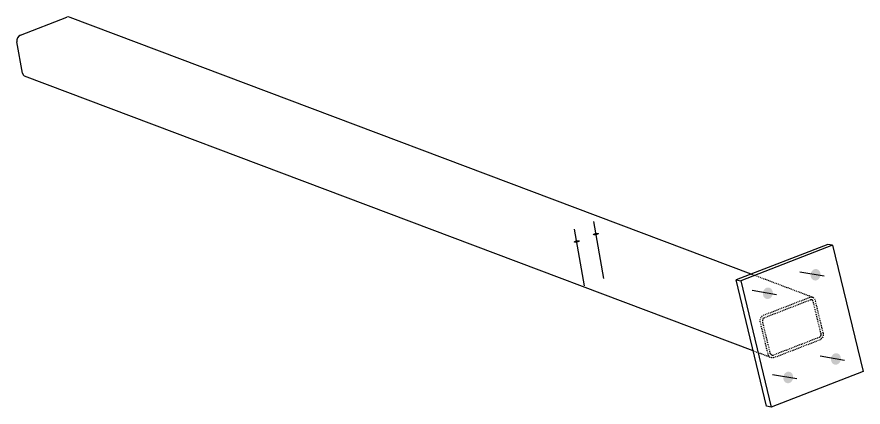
# Model space of a CAD drawing. Header units: millimetres. Extents: x 3 to 26720, y 5 to 888.
# Drawn here: x 24824 to 26720, y 14 to 888 of the extents above; entities that cross this region are included whole.
import ezdxf

# ---------------------------------------------------------------- set-up
doc = ezdxf.new("R2010")
doc.units = ezdxf.units.MM
doc.linetypes.add('DXK_LINE_DOT2', pattern=[3.9198, 1.9599, -1.9599])
doc.layers.add('STÅL', color=7, linetype='Continuous')

msp = doc.modelspace()

# ---------------------------------------------------------------- hatches: boundary and pattern name
at = {"layer": 'STÅL', "linetype": 'Continuous'}
for points in [[(26122, 399.7), (26120.6, 399.5), (26119.2, 399.4), (26117.9, 399.4), (26116.7, 399.5), (26115.8, 399.8), (26115.2, 400.1), (26114.8, 400.6), (26114.7, 401.1), (26114.9, 401.6), (26115.4, 402.1), (26116.2, 402.7), (26117.2, 403.2), (26118.4, 403.7), (26119.7, 404.1), (26121.2, 404.4), (26122.6, 404.6), (26124, 404.7), (26125.3, 404.6), (26126.4, 404.5), (26127.3, 404.3), (26128, 403.9), (26128.4, 403.5), (26128.5, 403), (26128.3, 402.4), (26127.8, 401.9), (26127, 401.3), (26126, 400.8), (26124.8, 400.4), (26123.4, 400)], [(26079.2, 383.1), (26077.8, 382.9), (26076.4, 382.8), (26075.1, 382.8), (26073.9, 383), (26073, 383.2), (26072.3, 383.6), (26072, 384), (26071.9, 384.5), (26072.1, 385), (26072.6, 385.6), (26073.4, 386.1), (26074.4, 386.6), (26075.6, 387.1), (26076.9, 387.5), (26078.4, 387.8), (26079.8, 388), (26081.2, 388.1), (26082.5, 388.1), (26083.6, 387.9), (26084.5, 387.7), (26085.2, 387.3), (26085.6, 386.9), (26085.7, 386.4), (26085.5, 385.9), (26085, 385.3), (26084.2, 384.8), (26083.2, 384.3), (26082, 383.8), (26080.6, 383.4)], [(26603.2, 312.7), (26603.9, 315.4), (26605, 317.8), (26606.6, 319.9), (26608.4, 321.6), (26610.5, 322.9), (26612.8, 323.6), (26615.1, 323.8), (26617.4, 323.4), (26619.5, 322.4), (26621.4, 321), (26623, 319.1), (26624.2, 316.8), (26624.9, 314.3), (26625.2, 311.7), (26624.9, 308.9), (26624.2, 306.3), (26623.1, 303.9), (26621.5, 301.8), (26619.7, 300.1), (26617.6, 298.8), (26615.3, 298.1), (26613, 297.9), (26610.7, 298.3), (26608.6, 299.2), (26606.7, 300.7), (26605.1, 302.6), (26603.9, 304.8), (26603.2, 307.4), (26602.9, 310)], [(26496.2, 271.3), (26496.9, 273.9), (26498, 276.3), (26499.5, 278.5), (26501.4, 280.2), (26503.5, 281.4), (26505.8, 282.2), (26508.1, 282.3), (26510.4, 281.9), (26512.5, 281), (26514.4, 279.5), (26516, 277.6), (26517.1, 275.4), (26517.9, 272.9), (26518.1, 270.2), (26517.9, 267.5), (26517.2, 264.9), (26516.1, 262.5), (26514.5, 260.3), (26512.7, 258.6), (26510.5, 257.4), (26508.3, 256.6), (26506, 256.5), (26503.7, 256.9), (26501.6, 257.8), (26499.7, 259.3), (26498.1, 261.1), (26496.9, 263.4), (26496.2, 265.9), (26495.9, 268.6)], [(26648.8, 124), (26649.5, 126.7), (26650.7, 129.1), (26652.2, 131.2), (26654.1, 132.9), (26656.2, 134.2), (26658.5, 134.9), (26660.8, 135.1), (26663, 134.7), (26665.2, 133.7), (26667.1, 132.3), (26668.6, 130.4), (26669.8, 128.1), (26670.5, 125.6), (26670.8, 123), (26670.6, 120.3), (26669.9, 117.6), (26668.7, 115.2), (26667.2, 113.1), (26665.3, 111.4), (26663.2, 110.1), (26660.9, 109.4), (26658.6, 109.2), (26656.3, 109.6), (26654.2, 110.6), (26652.3, 112), (26650.8, 113.9), (26649.6, 116.2), (26648.8, 118.7), (26648.6, 121.3)], [(26541.8, 82.6), (26542.5, 85.2), (26543.7, 87.6), (26545.2, 89.8), (26547.1, 91.5), (26549.2, 92.7), (26551.4, 93.5), (26553.8, 93.6), (26556, 93.2), (26558.2, 92.3), (26560.1, 90.8), (26561.6, 89), (26562.8, 86.7), (26563.5, 84.2), (26563.8, 81.5), (26563.6, 78.8), (26562.9, 76.2), (26561.7, 73.8), (26560.2, 71.6), (26558.3, 69.9), (26556.2, 68.7), (26553.9, 67.9), (26551.6, 67.8), (26549.3, 68.2), (26547.2, 69.1), (26545.3, 70.6), (26543.7, 72.5), (26542.6, 74.7), (26541.8, 77.2), (26541.6, 79.9)]]:
    msp.add_hatch(color=96, dxfattribs=at).paths.add_polyline_path(points)

# ---------------------------------------------------------------- linework, layer by layer
at = {"layer": 'STÅL', "color": 2, "linetype": 'Continuous'}
for p, q in [((24831.7, 847.7), (24935.4, 887.9)), ((24939.3, 888.5), (24935.4, 887.9)), ((24942.9, 887.3), (24939.3, 888.5)), ((26469.4, 312.3), (24942.9, 887.3)), ((24825.3, 841.7), (24823.7, 837.3)), ((24823.7, 837.3), (24823.7, 832.8)), ((24828, 845.4), (24825.3, 841.7)), ((24831.7, 847.7), (24828, 845.4)), ((24836.1, 762.4), (24823.7, 832.8)), ((24836.1, 762.4), (24837.6, 758.5)), ((24837.6, 758.5), (24840.4, 755.7)), ((26474.3, 140.2), (24840.4, 755.7)), ((26641.6, 379), (26435.8, 299.3)), ((26652, 377.1), (26446.2, 297.4)), ((26652, 377.1), (26641.6, 379)), ((26652, 377.1), (26720.5, 94.1)), ((26504.3, 16.2), (26435.8, 299.3)), ((26435.8, 299.3), (26446.2, 297.4)), ((26446.2, 297.4), (26514.7, 14.4)), ((26720.5, 94.1), (26514.7, 14.4)), ((26514.7, 14.4), (26504.3, 16.2))]:
    msp.add_line(p, q, dxfattribs=at)
at = {"layer": 'STÅL', "color": 96, "linetype": 'Continuous'}
for p, q in [((26139.1, 302.5), (26116.7, 429.8)), ((26096.3, 286), (26073.9, 413.2)), ((26633.5, 307.4), (26579, 317)), ((26526.5, 266), (26471.9, 275.5)), ((26679.2, 118.7), (26624.6, 128.3)), ((26572.2, 77.3), (26517.6, 86.8))]:
    msp.add_line(p, q, dxfattribs=at)
at = {"layer": 'STÅL', "color": 7, "linetype": 'DXK_LINE_DOT2'}
for p, q in [((26608.8, 259.8), (26469.4, 312.3)), ((26497.3, 220.2), (26601, 260.4)), ((26498.6, 214.5), (26602.4, 254.7)), ((26601, 260.4), (26605, 261)), ((26604.4, 255), (26602.4, 254.7)), ((26606.3, 254.4), (26604.4, 255)), ((26605, 261), (26608.8, 259.8)), ((26607.8, 253), (26606.3, 254.4)), ((26608.7, 250.9), (26607.8, 253)), ((26626.2, 178.7), (26608.7, 250.9)), ((26608.8, 259.8), (26611.8, 256.9)), ((26611.8, 256.9), (26613.6, 252.8)), ((26631.1, 180.6), (26613.6, 252.8)), ((26489.8, 209.7), (26491.1, 214.2)), ((26490.1, 205), (26489.8, 209.7)), ((26491.1, 214.2), (26493.7, 217.9)), ((26493.7, 217.9), (26497.3, 220.2)), ((26495.6, 211.5), (26494.9, 209.3)), ((26494.9, 209.3), (26495.1, 206.9)), ((26496.9, 213.4), (26495.6, 211.5)), ((26498.6, 214.5), (26496.9, 213.4)), ((26507.6, 132.8), (26490.1, 205)), ((26512.6, 134.7), (26495.1, 206.9)), ((26518.9, 130.9), (26622.6, 171.1)), ((26622.6, 171.1), (26624.4, 172.2)), ((26624.4, 172.2), (26625.7, 174.1)), ((26625.7, 174.1), (26626.3, 176.3)), ((26626.3, 176.3), (26626.2, 178.7)), ((26630.2, 171.4), (26627.5, 167.7)), ((26631.4, 175.9), (26630.2, 171.4)), ((26631.1, 180.6), (26631.4, 175.9)), ((26520.3, 125.2), (26624, 165.4)), ((26627.5, 167.7), (26624, 165.4)), ((26512.5, 125.8), (26474.3, 140.2)), ((26512.6, 134.7), (26513.5, 132.6)), ((26509.4, 128.7), (26507.6, 132.8)), ((26512.5, 125.8), (26509.4, 128.7)), ((26516.3, 124.6), (26512.5, 125.8)), ((26513.5, 132.6), (26515, 131.2)), ((26515, 131.2), (26516.9, 130.6)), ((26520.3, 125.2), (26516.3, 124.6)), ((26516.9, 130.6), (26518.9, 130.9))]:
    msp.add_line(p, q, dxfattribs=at)

doc.saveas('drawing.dxf')
